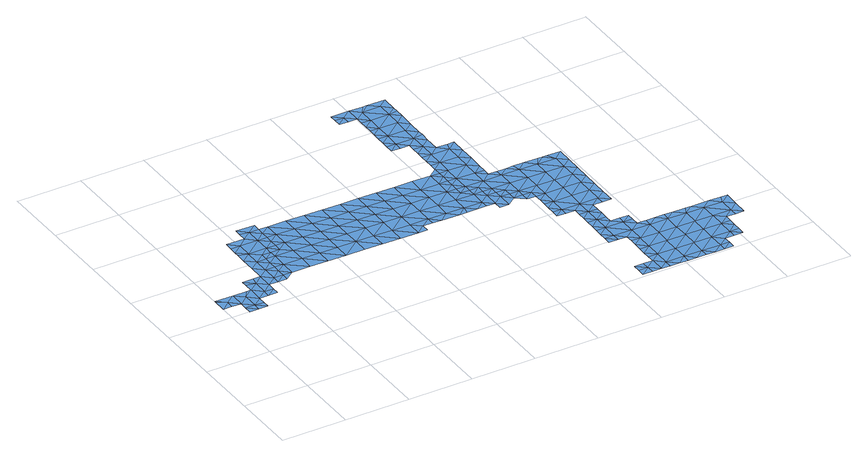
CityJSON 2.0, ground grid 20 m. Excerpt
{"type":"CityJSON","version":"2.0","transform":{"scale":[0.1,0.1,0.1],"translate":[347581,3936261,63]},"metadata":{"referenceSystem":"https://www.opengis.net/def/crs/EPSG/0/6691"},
"CityObjects":{
"waterbody1":{"type":"WaterBody","attributes":{"name":"7","class":"1140","function":"1","WaterBodyRiverFloodingRiskAttribute.description":"4","WaterBodyRiverFloodingRiskAttribute.rankOrg":"1","WaterBodyRiverFloodingRiskAttribute.adminType":"2","WaterBodyRiverFloodingRiskAttribute.scale":"L2"},"geometry":[{"type":"MultiSurface","lod":"1","boundaries":[[[0,1,2]],[[3,4,5]],[[6,7,8]],[[0,9,10]],[[11,8,12]],[[13,14,10]],[[15,16,17]],[[18,19,11]],[[20,21,22]],[[23,24,25]],[[22,19,20]],[[22,11,19]],[[22,17,11]],[[26,27,22]],[[28,5,2]],[[22,21,26]],[[29,16,15]],[[13,16,29]],[[10,16,13]],[[11,16,10]],[[17,16,11]],[[10,8,11]],[[9,8,10]],[[8,9,6]],[[30,9,0]],[[0,4,30]],[[0,5,4]],[[2,5,0]],[[17,22,27]],[[28,31,5]],[[32,31,28]],[[33,31,32]],[[33,34,31]],[[35,34,33]],[[5,36,3]],[[37,12,8]],[[11,12,18]],[[8,7,37]],[[38,39,40]],[[40,39,41]],[[39,42,41]],[[39,43,42]],[[44,42,43]],[[24,42,44]],[[24,45,42]],[[24,46,25]],[[32,25,46]],[[47,32,46]],[[48,47,46]],[[47,48,49]],[[46,44,48]],[[23,25,50]],[[25,51,50]],[[51,25,28]],[[1,10,14]],[[10,1,0]],[[52,40,41]],[[40,53,54]],[[53,40,52]],[[44,46,24]],[[55,44,43]],[[43,56,55]],[[57,56,43]],[[58,57,43]],[[41,42,45]],[[40,54,38]],[[43,39,58]],[[58,59,57]],[[34,36,31]],[[28,25,32]],[[5,31,36]]]}]},
"waterbody2":{"type":"WaterBody","attributes":{"name":"7","class":"1140","function":"1","WaterBodyRiverFloodingRiskAttribute.description":"4","WaterBodyRiverFloodingRiskAttribute.rankOrg":"2","WaterBodyRiverFloodingRiskAttribute.adminType":"2","WaterBodyRiverFloodingRiskAttribute.scale":"L2"},"geometry":[{"type":"MultiSurface","lod":"1","boundaries":[[[34,35,60]],[[36,34,60]],[[3,36,61]],[[36,60,61]],[[4,3,61]],[[30,4,62]],[[30,6,9]],[[4,61,62]],[[6,30,62]],[[61,60,63]],[[64,62,61]],[[6,62,7]],[[61,63,64]],[[62,65,7]],[[65,62,64]],[[37,7,66]],[[7,65,66]],[[12,37,66]],[[64,63,67]],[[18,12,68]],[[12,66,68]],[[19,18,68]],[[65,64,69]],[[70,66,65]],[[19,71,20]],[[64,67,69]],[[19,68,71]],[[70,65,69]],[[68,66,72]],[[73,71,68]],[[67,74,69]],[[66,70,72]],[[73,68,72]],[[70,69,75]],[[76,72,70]],[[77,71,73]],[[69,74,75]],[[75,76,70]],[[72,78,73]],[[76,78,72]],[[79,75,74]],[[78,80,73]],[[77,73,80]],[[76,75,79]],[[74,81,79]],[[79,82,76]],[[77,80,83]],[[78,76,82]],[[84,80,78]],[[82,84,78]],[[85,79,81]],[[83,80,86]],[[87,82,79]],[[85,88,79]],[[80,84,86]],[[88,87,79]],[[87,84,82]],[[83,86,89]],[[86,84,90]],[[91,89,86]],[[90,84,87]],[[88,85,92]],[[92,93,88]],[[88,94,87]],[[86,90,91]],[[93,94,88]],[[94,90,87]],[[95,89,91]],[[94,96,90]],[[97,93,92]],[[91,90,96]],[[95,91,98]],[[99,94,93]],[[91,96,98]],[[100,99,93]],[[93,97,100]],[[95,98,101]],[[96,94,99]],[[96,102,98]],[[99,102,96]],[[103,104,97]],[[97,104,100]],[[98,105,101]],[[104,106,100]],[[105,98,102]],[[99,100,106]],[[107,102,99]],[[108,101,105]],[[104,109,106]],[[99,106,110]],[[109,111,106]],[[107,99,110]],[[105,102,107]],[[108,105,112]],[[105,107,112]],[[112,113,108]],[[110,106,114]],[[106,111,114]],[[115,107,110]],[[116,115,110]],[[107,115,112]],[[111,117,114]],[[110,114,116]],[[118,113,112]],[[117,119,114]],[[118,112,115]],[[116,114,119]],[[120,119,117]],[[121,113,118]],[[116,122,115]],[[116,119,123]],[[122,116,123]],[[118,115,122]],[[119,120,124]],[[118,125,121]],[[124,126,119]],[[127,125,118]],[[127,118,122]],[[128,122,123]],[[123,119,126]],[[129,126,124]],[[130,128,123]],[[131,132,122]],[[131,122,128]],[[127,122,132]],[[123,126,130]],[[132,133,127]],[[129,134,126]],[[133,135,127]],[[127,135,125]],[[136,128,130]],[[134,137,126]],[[126,137,130]],[[138,139,125]],[[138,125,135]],[[140,134,141]],[[137,142,130]],[[142,143,130]],[[136,130,143]],[[140,144,134]],[[134,144,137]],[[145,137,144]],[[144,140,146]],[[146,147,144]],[[144,148,145]],[[147,148,144]],[[149,146,150]],[[151,152,150]],[[149,150,152]]]}]},
"waterbody3":{"type":"WaterBody","attributes":{"name":"7","class":"1140","function":"1","WaterBodyRiverFloodingRiskAttribute.description":"4","WaterBodyRiverFloodingRiskAttribute.rankOrg":"3","WaterBodyRiverFloodingRiskAttribute.adminType":"2","WaterBodyRiverFloodingRiskAttribute.scale":"L2"},"geometry":[{"type":"MultiSurface","lod":"1","boundaries":[[[153,154,155]],[[156,157,158]],[[159,160,161]],[[157,162,152]],[[152,162,163]],[[147,163,148]],[[138,135,164]],[[139,138,164]],[[165,139,164]],[[165,166,167]],[[168,167,169]],[[170,168,171]],[[172,173,170]],[[174,175,173]],[[173,175,170]],[[170,175,168]],[[168,175,167]],[[175,165,167]],[[175,176,165]],[[177,165,176]],[[177,139,165]],[[147,146,163]],[[163,146,149]],[[149,152,163]],[[152,151,157]],[[151,159,157]],[[161,157,159]],[[157,161,158]],[[161,178,158]],[[178,161,179]],[[179,161,180]],[[161,181,180]],[[160,181,161]],[[182,183,184]],[[185,184,183]],[[185,186,184]],[[186,185,187]],[[185,188,187]],[[189,188,185]],[[190,156,191]],[[153,155,192]],[[155,154,193]],[[193,194,155]],[[155,194,183]],[[195,196,197]],[[196,198,197]],[[196,199,198]],[[200,169,167]],[[167,201,200]],[[167,166,201]],[[202,201,166]],[[203,204,202]],[[203,205,204]],[[205,203,206]],[[206,203,164]],[[164,203,165]],[[165,203,166]],[[164,135,206]],[[133,206,135]],[[133,132,206]],[[132,131,207]],[[131,128,207]],[[207,128,136]],[[145,148,208]],[[148,209,208]],[[163,209,148]],[[163,210,209]],[[210,163,162]],[[190,210,162]],[[211,210,190]],[[211,212,210]],[[211,213,212]],[[214,213,211]],[[215,216,217]],[[216,215,218]],[[218,215,219]],[[219,215,191]],[[215,190,191]],[[174,176,175]],[[191,156,220]],[[158,220,156]],[[220,158,221]],[[222,220,221]],[[223,224,225]],[[223,225,226]],[[226,225,179]],[[225,227,179]],[[227,225,228]],[[229,226,179]],[[230,226,229]],[[231,232,233]],[[229,233,232]],[[233,229,234]],[[235,234,229]],[[236,237,180]],[[180,238,236]],[[239,238,180]],[[240,241,233]],[[241,242,233]],[[241,243,242]],[[243,244,242]],[[245,246,247]],[[247,246,248]],[[246,249,248]],[[249,250,248]],[[249,251,250]],[[251,249,252]],[[249,253,252]],[[254,252,253]],[[254,255,252]],[[184,252,255]],[[256,252,184]],[[256,251,252]],[[256,257,251]],[[256,258,257]],[[186,258,256]],[[259,258,186]],[[259,260,258]],[[259,261,260]],[[262,261,259]],[[262,197,261]],[[262,195,197]],[[197,263,261]],[[263,264,261]],[[265,264,263]],[[265,266,264]],[[264,266,267]],[[267,268,264]],[[268,269,264]],[[268,270,269]],[[271,272,273]],[[271,274,272]],[[272,275,273]],[[272,276,275]],[[272,277,276]],[[277,272,278]],[[279,276,277]],[[280,276,279]],[[276,280,281]],[[280,282,281]],[[283,284,285]],[[283,285,248]],[[242,248,285]],[[286,242,285]],[[287,286,285]],[[287,285,288]],[[289,283,250]],[[250,290,289]],[[250,291,290]],[[292,290,291]],[[291,281,293]],[[281,291,257]],[[281,257,294]],[[291,293,292]],[[284,288,285]],[[277,295,296]],[[282,293,281]],[[281,294,276]],[[279,277,296]],[[276,294,275]],[[260,275,294]],[[275,260,269]],[[273,275,269]],[[270,273,269]],[[261,264,269]],[[187,262,259]],[[261,269,260]],[[260,294,258]],[[258,294,257]],[[291,251,257]],[[250,251,291]],[[250,283,248]],[[247,248,242]],[[297,245,247]],[[298,245,297]],[[244,297,247]],[[299,249,246]],[[299,253,249]],[[247,242,244]],[[233,242,286]],[[237,235,229]],[[233,234,240]],[[233,286,231]],[[232,230,229]],[[229,179,237]],[[225,224,228]],[[228,300,227]],[[301,302,219]],[[303,219,302]],[[301,191,304]],[[227,300,221]],[[221,178,227]],[[222,304,220]],[[222,221,300]],[[191,220,304]],[[219,191,301]],[[303,218,219]],[[211,215,217]],[[212,213,305]],[[305,306,212]],[[307,205,306]],[[308,306,205]],[[306,308,212]],[[308,209,212]],[[217,214,211]],[[215,211,190]],[[190,162,156]],[[157,156,162]],[[212,209,210]],[[308,208,209]],[[143,208,308]],[[143,142,208]],[[142,137,208]],[[207,143,308]],[[308,206,207]],[[145,208,137]],[[136,143,207]],[[207,206,132]],[[308,205,206]],[[205,307,204]],[[202,166,203]],[[171,309,310]],[[309,311,310]],[[310,311,312]],[[313,310,312]],[[314,310,313]],[[314,315,310]],[[316,315,314]],[[317,318,314]],[[317,314,319]],[[320,319,313]],[[313,321,320]],[[322,321,313]],[[323,321,322]],[[324,325,326]],[[322,326,325]],[[326,322,327]],[[328,327,322]],[[329,327,328]],[[328,330,329]],[[330,328,312]],[[326,327,331]],[[331,327,332]],[[333,332,327]],[[334,332,333]],[[335,332,334]],[[336,331,335]],[[337,331,336]],[[338,331,337]],[[338,337,339]],[[337,340,339]],[[341,338,339]],[[341,339,342]],[[339,340,343]],[[339,343,342]],[[327,344,333]],[[331,332,335]],[[326,331,338]],[[324,326,338]],[[322,325,323]],[[322,313,328]],[[315,172,170]],[[316,314,318]],[[315,170,310]],[[314,313,319]],[[313,312,328]],[[170,171,310]],[[330,312,311]],[[344,327,329]],[[277,278,295]],[[278,272,274]],[[197,198,263]],[[194,189,185]],[[187,259,186]],[[186,256,184]],[[185,183,194]],[[184,255,182]],[[183,345,155]],[[345,192,155]],[[180,181,239]],[[237,179,180]],[[179,227,178]],[[221,158,178]],[[346,195,262]],[[347,346,262]],[[187,347,262]],[[348,347,187]],[[187,188,348]]]}]}
},
"vertices":[
[201,605,6],[173,628,6],[172,582,6],[229,558,6],[229,581,6],[200,558,6],[258,627,6],[286,626,6],[259,650,6],[230,627,6],[202,651,6],[259,696,6],[287,673,6],[174,674,6],[174,659,6],[175,721,6],[203,697,6],[231,720,6],[288,696,6],[288,719,6],[288,742,6],[289,765,6],[260,742,6],[115,518,6],[114,491,6],[143,513,6],[232,766,6],[232,747,6],[172,536,6],[174,696,6],[229,604,6],[199,512,6],[171,490,6],[199,489,6],[228,512,6],[227,489,6],[228,535,6],[287,649,6],[28,446,6],[57,445,6],[29,469,6],[57,491,6],[85,468,6],[85,422,6],[113,444,6],[102,491,6],[142,467,6],[170,466,6],[142,444,6],[170,443,6],[115,537,6],[147,536,6],[1,492,6],[1,487,6],[0,446,6],[113,421,6],[113,398,6],[84,399,6],[56,422,6],[56,399,6],
[256,511,6],[257,557,6],[258,604,6],[313,510,6],[314,556,6],[314,603,6],[315,649,6],[369,509,6],[316,695,6],[370,556,6],[371,602,6],[317,741,6],[372,648,6],[373,694,6],[426,508,6],[427,555,6],[428,601,6],[373,740,6],[428,647,6],[484,554,6],[429,693,6],[483,507,6],[484,600,6],[430,739,6],[485,646,6],[539,506,6],[486,692,6],[541,599,6],[540,553,6],[487,738,6],[542,645,6],[543,691,6],[596,505,6],[597,552,6],[598,598,6],[543,737,6],[598,644,6],[653,504,6],[599,690,6],[654,597,6],[653,551,6],[600,737,6],[655,643,6],[681,504,6],[681,527,6],[656,689,6],[710,550,6],[712,642,6],[657,736,6],[710,527,6],[711,596,6],[738,526,6],[712,688,6],[713,735,6],[767,549,6],[768,641,6],[768,595,6],[795,525,6],[769,687,6],[823,548,6],[818,525,6],[770,734,6],[825,640,6],[824,594,6],[851,524,6],[827,733,6],[880,547,6],[826,686,6],[853,617,6],[880,524,6],[881,593,6],[853,640,6],[854,663,6],[854,686,6],[908,523,6],[855,709,6],[881,616,6],[909,569,6],[855,732,6],[855,755,6],[936,500,6],[908,500,6],[909,593,6],[910,616,6],[937,546,6],[937,569,6],[965,522,6],[965,545,6],[965,568,6],[993,522,6],[993,499,6],[1021,498,6],[1021,521,6],
[1070,35,6],[1069,12,6],[1098,35,6],[1107,543,6],[1049,498,6],[1106,497,6],[1021,475,6],[1020,452,6],[1048,451,6],[1050,544,6],[993,545,6],[883,732,6],[884,778,6],[941,777,6],[941,823,6],[914,847,6],[947,846,6],[886,870,6],[914,893,6],[857,871,6],[857,848,6],[856,825,6],[885,824,6],[856,801,6],[856,778,6],[1105,451,6],[1104,404,6],[1048,405,6],[1020,429,6],[1127,80,6],[1127,57,6],[1155,80,6],[1155,34,6],[1212,79,6],[1211,33,6],[1183,10,6],[1154,10,6],[1107,589,6],[1164,588,6],[1070,58,6],[1098,11,6],[1126,11,6],[1296,8,6],[1324,8,6],[1325,31,6],[1353,30,6],[1353,7,6],[970,846,6],[969,800,6],[969,753,6],[940,731,6],[968,707,6],[939,684,6],[882,685,6],[882,639,6],[938,592,6],[994,591,6],[1051,590,6],[1052,636,6],[995,637,6],[1024,660,6],[1045,660,6],[1108,635,6],[1122,658,6],[1080,659,6],[1137,658,6],[1165,634,6],[1163,542,6],[1163,496,6],[1191,518,6],[1161,380,6],[1189,380,6],[1161,403,6],[1132,381,6],[1162,450,6],[1190,426,6],[1104,358,6],[1132,358,6],[1131,311,6],[1131,334,6],[1103,312,6],[1075,335,6],[1075,359,6],[1047,382,6],[1076,382,6],[1019,383,6],[1019,406,6],[1074,312,6],[1074,289,6],[1102,266,6],[1074,266,6],[1073,243,6],[1101,196,6],[1129,196,6],[1101,219,6],[1158,218,6],[1157,172,6],[1214,217,6],[1214,171,6],[1156,126,6],[1128,150,6],[1128,126,6],[1127,103,6],[1213,125,6],[1270,170,6],[1270,124,6],[1269,78,6],[1326,123,6],[1325,77,6],[1268,32,6],[1353,53,6],[1382,76,6],[1382,53,6],[1410,52,6],[1410,75,6],[1411,99,6],[1383,122,6],[1411,122,6],[1440,144,6],[1440,167,6],[1412,145,6],[1468,144,6],[1384,168,6],[1384,215,6],[1441,214,6],[1469,190,6],[1413,237,6],[1356,238,6],[1328,216,6],[1339,238,6],[1187,241,6],[1187,264,6],[1159,265,6],[1131,288,6],[1159,288,6],[1187,287,6],[1215,241,6],[1243,240,6],[1271,217,6],[1271,240,6],[1300,239,6],[1327,169,6],[1470,236,6],[1450,237,6],[1073,220,6],[1072,197,6],[1129,173,6],[1190,472,6],[1193,611,6],[1194,657,6],[1151,658,6],[1192,565,6],[995,660,6],[967,661,6],[967,681,6],[938,638,6],[915,922,6],[886,917,6],[915,939,6],[887,963,6],[831,964,6],[830,918,6],[858,894,6],[829,894,6],[801,918,6],[801,895,6],[802,941,6],[802,964,6],[803,987,6],[831,1010,6],[803,1010,6],[804,1057,6],[803,1034,6],[832,1056,6],[889,1055,6],[888,1009,6],[917,1032,6],[916,985,6],[833,1102,6],[890,1101,6],[917,1078,6],[918,1124,6],[862,1125,6],[848,1125,6],[805,1126,6],[804,1080,6],[776,1103,6],[748,1127,6],[776,1080,6],[748,1081,6],[748,1104,6],[917,1060,6],[1098,58,6],[1268,9,6],[1239,9,6],[1211,9,6]
]}
